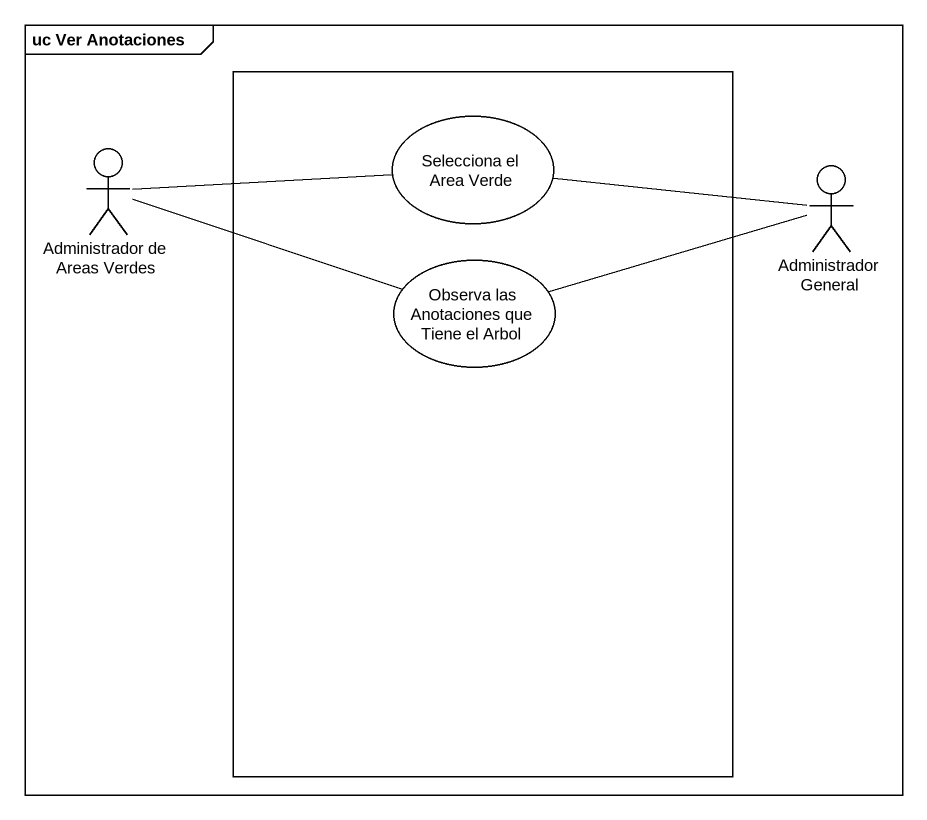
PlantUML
@startuml
mainframe uc Ver Anotaciones
rectangle " " as rectangle1 {
  usecase "Selecciona el Area Verde" as Selecciona_el_Area_Verde
  usecase "Observa las Anotaciones que Tiene el Arbol" as Observa_las_Anotaciones_que
}
actor "Administrador de Areas Verdes" as Administrador_de_Areas
actor "Administrador General" as Administrador_General
Administrador_de_Areas -right- Selecciona_el_Area_Verde
Administrador_de_Areas -right- Observa_las_Anotaciones_que
Administrador_General -left- Selecciona_el_Area_Verde
Administrador_General -left- Observa_las_Anotaciones_que
@enduml
